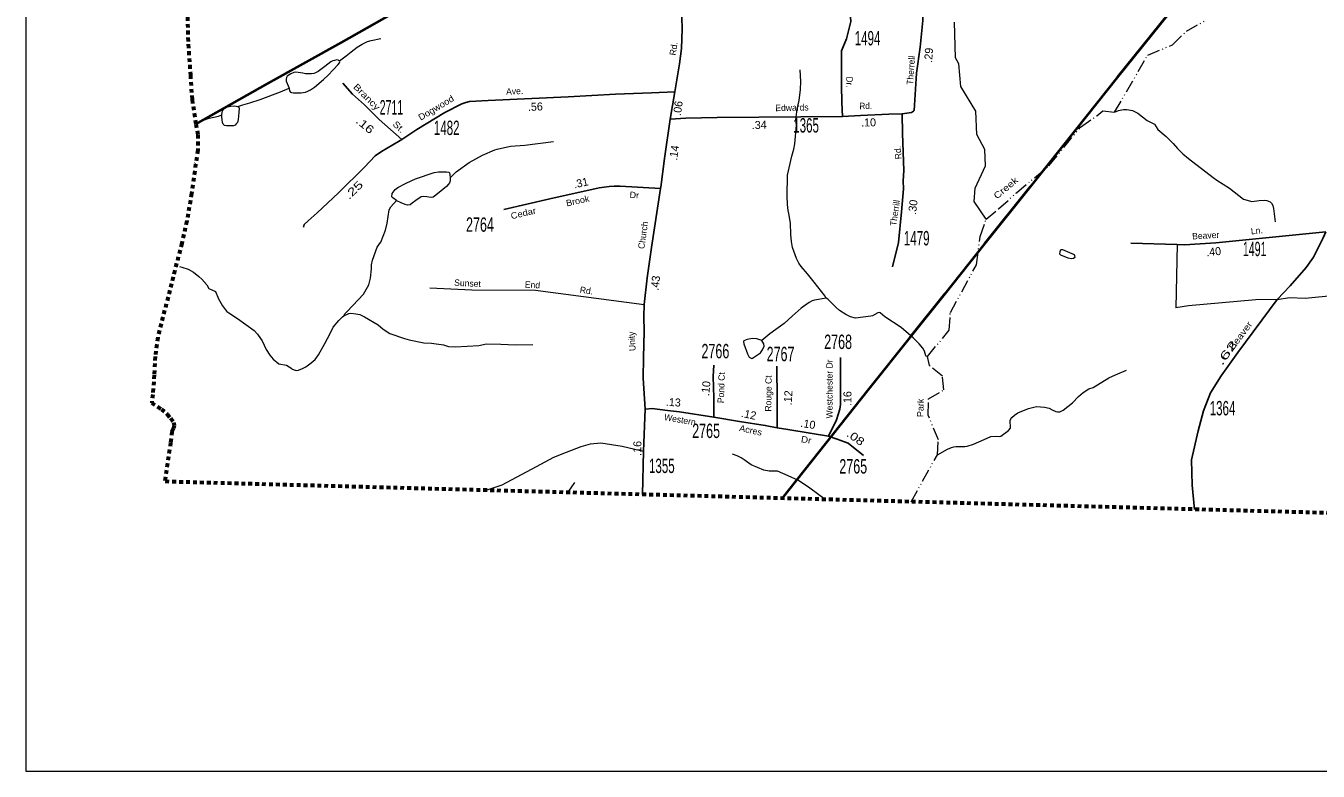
# Model space of a CAD drawing. Extents: x 449235 to 502391, y 194788 to 235774.
# Drawn here: x 451574 to 455611, y 195247 to 197576 of the extents above; entities that cross this region are included whole.
import ezdxf
from ezdxf.enums import TextEntityAlignment as Align

# ---------------------------------------------------------------- set-up
doc = ezdxf.new("R2010")
doc.units = 0
doc.header["$LTSCALE"] = 8
doc.linetypes.add('DASH_DOUBLE_DOT', pattern=[9.2, 5, -1.2, 0.3, -1.2, 0.3, -1.2])
doc.linetypes.add('SHORT_DASHED', pattern=[2.7, 1.5, -1.2])
for name, color, linetype, lineweight in [('10', 7, 'Continuous', 40), ('11', 7, 'Continuous', 13), ('17', 7, 'Continuous', 40), ('32', 7, 'Continuous', 25), ('35', 7, 'Continuous', 13), ('52', 7, 'SHORT_DASHED', 60), ('56', 7, 'Continuous', 40), ('59', 7, 'DASH_DOUBLE_DOT', 13), ('62', 7, 'Continuous', 13), ('63', 7, 'Continuous', 13), ('8', 7, 'Continuous', 25)]:
    doc.layers.add(name, color=color, linetype=linetype, lineweight=lineweight)
doc.layers.add('21', color=7, linetype='Continuous')

msp = doc.modelspace()

# ---------------------------------------------------------------- linework, layer by layer
at = {"layer": '32'}
msp.add_line((453586.431, 197283.982), (453601.418, 197369.871), dxfattribs=at)
for points in [[(453601.418, 197369.871), (453615.687, 197457.411), (453622.56, 197504.846), (453624.377, 197565.164), (453622.667, 197602.821), (453622.667, 197644.757), (453625.562, 197801.692), (453625.412, 197834.91), (453625.211, 197905.928)], [(454128.638, 197904.004), (454151.16, 197589.281), (454137.186, 197535.841), (454122.104, 197498.103), (454121.68, 197454.379), (454122.252, 197389.311), (454123.185, 197336.584), (454125.483, 197292.995)], [(454349.242, 197311.766), (454355.753, 197427.815), (454367.809, 197508.946), (454375.848, 197592.952), (454375.011, 197643.852), (454375.849, 197675.72), (454370.821, 197711.782), (454363.28, 197749.521)], [(452748.056, 197220.842), (452677.939, 197283.318), (452631.764, 197329.534), (452594.141, 197362.911), (452564.213, 197396.289)], [(453601.418, 197369.871), (453528.827, 197366.211), (453415.422, 197361.972), (453267.729, 197354.093), (453017.629, 197342.973), (452959.672, 197339.079), (452948.037, 197336.752), (452935.746, 197332.182), (452882.929, 197304.946), (452794.893, 197252.195), (452748.056, 197220.842)], [(454311.738, 197301.23), (454340.438, 197304.862), (454347.261, 197309.394), (454349.242, 197311.766)], [(453556.453, 197067.323), (453557.28, 197072.332), (453568.537, 197161.702), (453586.431, 197283.982)], [(453586.431, 197283.982), (453635.548, 197287.088), (453733.125, 197289.756), (454125.483, 197292.995)], [(454125.483, 197292.995), (454181.623, 197295.511), (454269.603, 197299.704), (454311.738, 197301.23)], [(454311.738, 197301.23), (454313.01, 197239.48), (454316.828, 197123.62), (454314.919, 197091.79), (454315.555, 197066.326), (454309.84, 196994.667), (454300.367, 196898.709), (454280.905, 196823.041)], [(452748.056, 197220.842), (452737.703, 197214.256), (452684.636, 197183.302), (452664.904, 197169.611), (452632.059, 197134.776), (452550.846, 197054.441), (452483.403, 196991.516), (452456.018, 196967.12), (452442.907, 196955.139), (452440.626, 196947.151)], [(453556.453, 197067.323), (453430.592, 197074.881), (453412.133, 197074.881), (453396.19, 197074.041), (453365.144, 197069.843), (453210.755, 197035.411), (453067.273, 197001.819)], [(453509.057, 196378.606), (453502.798, 196475.372), (453503.636, 196539.109), (453505.68, 196621.118), (453504.775, 196667.34), (453505.29, 196705.586), (453514.466, 196788.289), (453527.872, 196883.056), (453556.453, 197067.323)], [(455635.193, 196932.696), (455291.043, 196897.821), (455193.791, 196891.845), (455170.417, 196892.557), (455025.684, 196896.97)], [(455224.544, 196064.98), (455217.35, 196140.653), (455215.767, 196219.837), (455235.981, 196310.856), (455252.844, 196372.788), (455275.137, 196428.756), (455307.686, 196482.199), (455360.083, 196555.064), (455483.526, 196721.278), (455523.237, 196763.903), (455574.157, 196821.001), (455596.587, 196853.545), (455626.838, 196913.988), (455635.193, 196932.696)], [(453723.51, 196352.901), (453723.51, 196413.307), (453720.942, 196480.14), (453723.51, 196516.127)], [(453921.269, 196319.485), (453921.269, 196406.881), (453919.985, 196512.271)], [(454081.787, 196293.78), (454106.186, 196345.189), (454116.459, 196378.606), (454119.028, 196392.743), (454119.028, 196539.262)], [(453500.404, 196111.471), (453503.26, 196247.132), (453509.057, 196378.606)], [(453509.057, 196378.606), (453530.888, 196379.891), (453578.401, 196373.465), (453615.343, 196369.398), (453723.51, 196352.901)], [(453723.51, 196352.901), (453803.127, 196340.048), (453883.867, 196327.517), (453921.269, 196319.485)], [(453921.269, 196319.485), (453954.657, 196314.344), (454024.001, 196302.776), (454081.787, 196293.78)], [(454081.787, 196293.78), (454108.755, 196284.783), (454143.091, 196271.675), (454190.752, 196233.285)]]:
    msp.add_lwpolyline(points, dxfattribs=at)
at = {"layer": '35'}
msp.add_line((455170.417, 196892.557), (455166.7, 196694.27), dxfattribs=at)
for points in [[(452836.308, 196757.454), (452967.009, 196750.769), (453166.419, 196750.478), (453505.29, 196705.586)], [(455483.526, 196721.278), (455416.743, 196719.631), (455205.558, 196701.033), (455166.7, 196694.27)], [(455483.526, 196721.278), (455521.437, 196727.379), (455570.971, 196724.9), (455665.087, 196734.814), (455708.43, 196736.054), (455745.581, 196738.533), (455781.493, 196728.618), (455798.83, 196702.593), (455821.121, 196660.458), (455823.597, 196608.408)], [(453011.597, 196124.642), (453061.539, 196141.553), (453169.155, 196199.269), (453223.316, 196228.128), (453262.423, 196243.619), (453308.753, 196261.803), (453337.822, 196269.986), (453369.618, 196272.471), (453437.142, 196262.617), (453476.531, 196253.467), (453503.26, 196247.132)]]:
    msp.add_lwpolyline(points, dxfattribs=at)
at = {"layer": '52'}
for points in [[(452065.892, 198035.857), (452080.869, 197518.217), (452087.782, 197422.529), (452092.966, 197345.286), (452104.488, 197269.197), (452111.401, 197235.763), (452111.401, 197187.343), (452104.094, 197143.781), (452091.438, 197052.328), (452076.531, 196966.188), (452060.719, 196895.797), (451985.531, 196602.375)], [(451985.531, 196602.375), (451977.75, 196542.547), (451974.562, 196485.375), (451970.219, 196424.406), (451966.938, 196397.625), (451997.051, 196378.602), (452014.909, 196362.462), (452025.855, 196349.781), (452034.496, 196336.523), (452037.376, 196328.453), (452034.496, 196318.653), (452029.887, 196307.701), (452025.855, 196273.115), (452007.316, 196151.731)], [(469492.923, 195542.651), (469312.303, 195547.011), (467902.469, 195591.365), (467015.189, 195628.969), (466373.089, 195657.221), (465685.849, 195702.533), (463647.009, 195837.888), (460954.122, 195995.674), (460792.209, 195997.819), (460021.684, 196024.95), (459462.598, 196060.046), (459237.314, 196069.602), (458884.771, 196068.509), (458016.833, 196106.68), (457622.749, 196133.49), (457532.516, 196117.98), (457461.746, 196098.669), (457138.97, 196013.359), (452007.316, 196151.731)]]:
    msp.add_lwpolyline(points, dxfattribs=at)
at = {"layer": '56'}
for points in [[(452104.495, 197269.149), (452330.055, 197395.566), (452559.529, 197524.022), (452749.664, 197631.254), (452924.394, 197730.746), (453112.699, 197837.954), (453323.723, 197955.804), (453529.819, 198071.253), (453717.403, 198172.986), (453797.965, 198218.02), (453958.968, 198256.797), (454248.537, 198331.833), (454525.802, 198401.628), (454774.325, 198464.561), (454988.581, 198518.915), (455204.032, 198572.025), (455372.328, 198612.545), (455603.705, 198669.054), (455804.998, 198715.68), (456009.401, 198762.303), (456085.896, 198781.132)], [(456085.896, 198781.132), (455999.435, 198676.506), (455888.69, 198538.093), (455753.676, 198372.723), (455614.306, 198200.061), (455451.312, 197996.098), (455315.674, 197827.02), (455170.035, 197645.946), (454983.368, 197414.344), (454854.2, 197251.539), (454711.41, 197072.603), (454568.943, 196894.514), (454444.489, 196738.689), (454335.551, 196602.13), (454207.401, 196441.44), (453936.864, 196099.695)]]:
    msp.add_lwpolyline(points, dxfattribs=at)
at = {"layer": '59', "linetype": 'Continuous'}
msp.add_lwpolyline([(454573.719, 196971.578), (454536.531, 197027.36), (454539.875, 197068.312), (454571.562, 197138.703), (454569.75, 197189.781), (454545.062, 197236.312), (454541.406, 197309.406), (454494.469, 197386.406), (454488.062, 197457.562), (454478, 197475.766), (454474.969, 197587.891)], dxfattribs=at)
at = {"layer": '59'}
for points in [[(454573.719, 196971.578), (454612.406, 197003.828), (454668.576, 197054.446), (454770.168, 197138.562), (454868.338, 197259.424), (454919.557, 197294.393), (454938.868, 197309.935), (454975.281, 197306), (455078.574, 197484.502), (455155.988, 197516.714), (455199.48, 197559.374), (455256.019, 197590.715)], [(454339.628, 196088.835), (454421.419, 196235.802), (454424.656, 196282.235), (454392.969, 196358.906), (454393.875, 196409.922), (454442.141, 196438.359), (454437.547, 196481.437), (454396.644, 196514.626), (454390.406, 196542.688), (454458.5, 196624.719), (454462.156, 196680.688), (454543.219, 196829.11), (454555.125, 196917.938), (454573.719, 196971.578)]]:
    msp.add_lwpolyline(points, dxfattribs=at)
at = {"layer": '62'}
for points in [[(452553.406, 197466.735), (452574.281, 197482.235), (452590.344, 197494.688), (452609.281, 197509.469), (452624.062, 197518.328), (452641.281, 197526.531), (452652.938, 197530.578), (452682.312, 197536.719)], [(452553.406, 197466.735), (452549.406, 197469.094), (452544.875, 197469.688), (452537.781, 197468.078), (452532.719, 197466.172), (452526.344, 197463.031), (452507.625, 197448.812), (452486.656, 197433.375), (452478.75, 197429.516), (452472.906, 197426.86), (452466.562, 197425.485), (452454.219, 197425.5), (452446.906, 197426.406), (452438.875, 197428.094), (452416.75, 197431.094), (452410.688, 197430.203), (452401.25, 197425.625), (452390.531, 197418.531), (452387.938, 197414.812), (452387.062, 197409.797), (452387.188, 197402.985), (452395.906, 197381.156)], [(452395.906, 197381.156), (452397.656, 197373.266), (452400.094, 197369.188), (452403.344, 197367.86), (452409.656, 197366.969), (452417.688, 197366.547), (452425.781, 197366.625), (452433.344, 197366.719), (452440.406, 197367.312), (452447.5, 197368.422), (452455.125, 197371.797), (452463.031, 197375.906), (452475.562, 197384.719), (452503.281, 197407.812), (452518.688, 197421.86), (452549.875, 197455.469), (452553.75, 197460.172), (452554.594, 197463.438), (452553.406, 197466.735)], [(454073.719, 196725.297), (454070.781, 196730.844), (454036.5, 196774.641), (454015.969, 196800.719), (453995.688, 196824.25), (453988.531, 196834.125), (453981.5, 196848.875), (453968.688, 196883.235), (453965.375, 196902.188), (453963.344, 196923.547), (453962.75, 196958.891), (453957.219, 196989.453), (453954.938, 196999.25), (453952.844, 197018.172), (453952.094, 197043.766), (453953.281, 197108.938), (453966.531, 197168.391), (453973.031, 197190.203), (453975.781, 197207.203), (453981.094, 197265.594), (453979.125, 197281.797), (453983.375, 197315.828), (453989.188, 197342.203), (453994.094, 197377.438), (453994.531, 197401.797), (453992.75, 197438.391)], [(452236.062, 197324.156), (452251.344, 197329.547), (452273.812, 197335.86), (452305.25, 197345.812), (452369.656, 197369.578), (452395.906, 197381.156)], [(452236.062, 197324.156), (452238.594, 197321.422), (452239.656, 197317.188), (452239.156, 197306.11), (452238, 197293.266), (452236.656, 197283.36), (452234.812, 197274.344), (452231.156, 197269.453), (452227.125, 197265.594), (452222.125, 197263.906), (452213.188, 197263.844), (452200.938, 197263.86), (452193.812, 197264.766), (452189.688, 197268.547), (452187.906, 197274.328), (452186.781, 197282), (452186.219, 197291.562), (452186.375, 197297.469)], [(452186.375, 197297.469), (452186.594, 197304.812), (452187.75, 197310.531), (452191.812, 197316.172), (452196.094, 197319.531), (452204.188, 197323.047), (452214.312, 197325), (452225.906, 197325.516), (452236.062, 197324.156)], [(454975.281, 197306), (454986.969, 197311.266), (455003.469, 197314.61), (455013.844, 197314.422), (455030.844, 197311.656), (455047.75, 197302.812), (455076.594, 197280.344), (455099.562, 197268.938), (455110.219, 197251.688), (455136.031, 197229.875), (455158.188, 197208.75), (455171.312, 197192.656), (455188.688, 197175.891), (455206.094, 197161.547), (455283.031, 197102.219), (455295.062, 197093.469), (455333.625, 197068.375), (455378.125, 197034.641), (455403.969, 197026.641), (455426.812, 197030.688), (455443.875, 197031.578), (455451.188, 197030.219), (455460.844, 197025.781), (455465.656, 197021.422), (455469.188, 197014.656), (455471.438, 197004.86), (455476.781, 196963.344)], [(452109.406, 197272.61), (452125.469, 197280.344), (452146.344, 197287.875), (452175.719, 197294.031), (452186.375, 197297.469)], [(452899.031, 197101.328), (452917.938, 197119.547), (452958.25, 197148.5), (453000.562, 197171.922), (453039.25, 197188.25), (453046.625, 197190.547), (453087.781, 197199.735), (453132.156, 197202.953), (453222.562, 197214.047)], [(452731.625, 197030.219), (452719.844, 197038.141), (452717.25, 197042.078), (452718.438, 197051.969), (452727.156, 197064.375), (452735.781, 197070.719), (452759.5, 197083.531), (452779.812, 197092.781), (452791.531, 197097.844), (452849.562, 197117.672), (452862.656, 197119.562), (452876.25, 197120.25), (452888.344, 197119.75), (452895.344, 197118.391), (452897.719, 197117.125), (452898.344, 197111.797), (452899.031, 197101.328)], [(452899.031, 197101.328), (452898.906, 197091.938), (452898.594, 197088.312), (452897.312, 197085.188), (452894.094, 197081.391), (452887.406, 197074.031), (452865.219, 197054.656), (452850.688, 197043.344), (452846.531, 197040.766), (452840.469, 197039.938), (452833.188, 197040.094), (452826.219, 197041.453), (452816.312, 197042.86), (452808.781, 197041.812), (452805.094, 197039.469), (452792.312, 197030.312), (452781, 197021.36), (452774.125, 197016.906), (452766.375, 197015.86), (452758.906, 197017.703), (452746.656, 197022.812), (452733.219, 197029.141), (452731.625, 197030.219)], [(452567.312, 196670.141), (452569.844, 196675.578), (452576.062, 196682.766), (452595.312, 196701.906), (452628.875, 196737.828), (452645.25, 196766.766), (452650.5, 196787.375), (452653.469, 196816.562), (452653.688, 196828.735), (452656.375, 196843.312), (452671.75, 196884.453), (452681.562, 196899.391), (452683, 196900.078), (452697.094, 196937.578), (452702.344, 196959.422), (452709.188, 197000.719), (452714.25, 197010.375), (452731.625, 197030.219)], [(452053.25, 196824.188), (452061.125, 196822.203), (452080.531, 196815.75), (452097.406, 196806.297), (452114.25, 196792.578), (452123.844, 196784.485), (452139.375, 196766.516), (452145.25, 196755.031), (452165.812, 196745.312), (452175.156, 196723.203), (452188.156, 196701.031), (452197.094, 196688.672), (452201.875, 196683.703), (452207.875, 196679.328), (452234.969, 196661.156), (452286.719, 196623.625), (452297.5, 196612.469), (452307, 196598.875), (452311.75, 196591.485), (452324.656, 196564.438), (452335.938, 196547.156), (452346.656, 196534.781), (452363.75, 196519.391), (452388.375, 196515.719), (452404.25, 196504.781), (452405.219, 196503.219), (452418.562, 196498.703), (452425.906, 196500.391), (452438.156, 196505.031), (452448.031, 196510.938), (452465.312, 196522.797), (452477.062, 196533.547), (452487.688, 196547.969), (452507.844, 196582.922), (452524.062, 196614.906), (452533.75, 196634.219), (452551.188, 196655.219), (452563, 196667.172), (452567.312, 196670.141)], [(454073.719, 196725.297), (454037.656, 196718.672), (454030.281, 196716.375), (454020.469, 196711.688), (453995.75, 196693.875), (453967.969, 196669.11), (453942.469, 196646.125), (453898, 196613.469), (453873.25, 196593.219)], [(454390.406, 196542.688), (454386.75, 196543.36), (454385.562, 196545.203), (454380.969, 196559.312), (454376.25, 196568.531), (454364.312, 196582.156), (454345.75, 196600.781), (454308.156, 196633.578), (454257.344, 196667.016), (454242.938, 196679.485), (454240.531, 196680.125), (454235.625, 196679.61), (454218.406, 196670.188), (454213.5, 196669.062), (454165.844, 196662.656), (454150.062, 196666.61), (454135.25, 196673.86), (454115.688, 196686.735), (454105.5, 196695.469), (454079.156, 196721.547), (454073.719, 196725.297)], [(452567.312, 196670.141), (452582.656, 196676.562), (452589.375, 196677.641), (452604.594, 196676.141), (452616.75, 196673.485), (452631.25, 196667.11), (452674.031, 196641.562), (452690.281, 196628.235), (452710.75, 196614.453), (452756.781, 196598.953), (452771.344, 196595.031), (452817.5, 196585.641), (452840.625, 196583.985), (452878.344, 196579.016), (452894.094, 196573.844), (452916.031, 196573.422), (452989.219, 196577.531), (453012.469, 196581.969), (453057.562, 196581.125), (453103.844, 196579.641), (453157.5, 196580.469)], [(454421.419, 196235.802), (454453.438, 196252.735), (454465.719, 196258.594), (454473.094, 196260.891), (454479.812, 196261.985), (454507.219, 196261.469), (454514.562, 196262.547), (454534.188, 196268.875), (454567.344, 196283.485), (454588.25, 196292.844), (454605.312, 196293.735), (454615.062, 196292.344), (454619.969, 196294.078), (454643.438, 196311.297), (454649.656, 196319.094), (454650.406, 196325.781), (454648.75, 196336.172), (454648.875, 196342.875), (454650.781, 196347.719), (454654.531, 196352.516), (454662.594, 196359.672), (454672.469, 196366.188), (454706, 196380.141), (454731.344, 196386.406), (454755.688, 196384.735), (454770.25, 196380.797), (454779.906, 196375.75), (454792, 196370.641), (454796.844, 196369.344), (454804.156, 196369.812), (454808.469, 196371.562), (454814.031, 196375.11), (454843.688, 196397.703), (454862.031, 196417.36), (454876.562, 196430.078), (454894.469, 196441.828), (454907.938, 196445.844), (454957.25, 196475.985), (454977.531, 196485.953), (455012.531, 196500.531)], [(454071.249, 196096.079), (454023.375, 196131.656), (453987.25, 196155.485), (453955.219, 196170.094), (453921.969, 196184.735), (453896.344, 196184), (453879.344, 196187.969), (453839.438, 196204.562), (453817.75, 196219.594), (453808.125, 196225.86), (453796.031, 196232.188), (453781.531, 196237.938)], [(453267.335, 196117.756), (453277.406, 196132.266), (453289.281, 196149.11)]]:
    msp.add_lwpolyline(points, dxfattribs=at)
for points in [[(454807.406, 196877.297), (454812.125, 196877.141), (454848.406, 196861.219), (454850.188, 196858.75), (454850.656, 196852.047), (454846.344, 196848.469), (454839.625, 196847.985), (454829.906, 196850), (454807.531, 196858.953), (454803.906, 196862.062), (454804.688, 196871.188)], [(453873.25, 196593.219), (453857.5, 196597.781), (453844.125, 196599.25), (453827, 196595.906), (453817.156, 196591.828), (453815.281, 196589.422), (453817, 196582.688), (453828.625, 196550.797), (453833.312, 196540.969), (453835.719, 196539.094), (453841.75, 196536.547), (453844.219, 196537.11), (453868.906, 196554.312), (453875.156, 196563.328), (453880.25, 196575.422), (453879.156, 196582.75)]]:
    msp.add_lwpolyline(points, close=True, dxfattribs=at)
at = {"layer": '63'}
msp.add_lwpolyline([(451573.662, 195247.038), (470652.02, 195247.038), (470652.02, 206860.166), (451573.662, 206860.166)], close=True, dxfattribs=at)

# ---------------------------------------------------------------- texts
at = {"layer": '10'}
for s, rotation, p in [('Sunset', 357.086, (452953.115, 196761.788)), ('End', 357.086, (453156.02, 196756.683)), ('Rd.', 352.36, (453324.022, 196739.059))]:
    msp.add_text(s, height=20, rotation=rotation, dxfattribs=at).set_placement(p, align=Align.CENTER)
at = {"layer": '11'}
for s, rotation, p in [('Rd.', 81.756, (453607.125, 197502.922)), ('Therrell', 85.899, (454348.543, 197436.302)), ('Ave.', 2.546, (453101.234, 197361.705)), ('Edwards', 1.388, (453967.423, 197310.437)), ('Rd.', 93.668, (454308.339, 197180.477)), ('Therrill', 81.386, (454298.99, 196989.775)), ('Church', 81.845, (453511.814, 196920.438)), ('Beaver', 3.516, (455260.331, 196910.962)), ('Ln.', 5.786, (455420.444, 196926.011)), ('Unity', 93.73, (453476.99, 196590.802)), ('Westchester Dr', 90, (454094.072, 196441.37)), ('Pond Ct', 87.897, (453755.965, 196444.871)), ('Rouge Ct', 89.219, (453903.258, 196426.953)), ('Western', 350.065, (453615.683, 196335.691))]:
    msp.add_text(s, height=20, rotation=rotation, dxfattribs=at).set_placement(p, align=Align.CENTER)
for s, rotation, width, p in [('Brancy', 314.991, 1.25, (452631.626, 197346.832)), ('Dr.', 270.504, 0.95, (454137.158, 197400.041)), ('Dogwood', 30.93, 1.1, (452860.451, 197311.098)), ('Rd.', 1.174, 0.95, (454197.852, 197315.843)), ('St.', 317.195, 1.2, (452732.317, 197253.029)), ('Brook', 12.572, 1.05, (453299.777, 197019.405)), ('Dr', 356.563, 1.05, (453474.188, 197037.2)), ('Cedar', 13.177, 1.1, (453130.077, 196980.577)), ('Beaver', 53.4, 1.2, (455376.479, 196602.299)), ('Acres', 347.651, 1.05, (453836.327, 196302.576)), ('Dr', 350.53, 1.15, (454010.138, 196272.636))]:
    msp.add_text(s, height=20, rotation=rotation, dxfattribs=dict(at, width=width)).set_placement(p, align=Align.CENTER)
at = {"layer": '17'}
for s, rotation, p in [('.29', 85.899, (454406.486, 197483.213)), ('.56', 2.546, (453166.04, 197310.885)), ('.06', 82.163, (453623.083, 197316.624)), ('.34', 1.388, (453865.059, 197253.798)), ('.10', 1.174, (454206.716, 197261.654)), ('.14', 81.675, (453611.293, 197177.628)), ('.31', 12.572, (453310.432, 197073.009)), ('.30', 83.396, (454357.21, 197007.956)), ('.40', 5.786, (455285.782, 196858.076)), ('.43', 83.669, (453552.783, 196770.908)), ('.10', 84.349, (453710.624, 196441.602)), ('.12', 86.609, (453967.5, 196412.837)), ('.16', 90, (454153.083, 196411.08)), ('.13', 356.529, (453595.922, 196387.429)), ('.12', 347.651, (453829.723, 196349.581)), ('.10', 350.53, (454015.402, 196319.418)), ('.16', 88.794, (453496.481, 196255.38))]:
    msp.add_text(s, height=25, rotation=rotation, dxfattribs=at).set_placement(p, align=Align.CENTER)
for s, rotation, width, p in [('.16', 320.388, 1.3, (452625.486, 197255.712)), ('.25', 44.689, 1.4, (452606.678, 197054.088)), ('.62', 54.28, 1.85, (455335.81, 196547.002)), ('.08', 324.484, 1.25, (454159.067, 196278.702))]:
    msp.add_text(s, height=25, rotation=rotation, dxfattribs=dict(at, width=width)).set_placement(p, align=Align.CENTER)
at = {"layer": '21'}
for s, rotation, width, p in [('Creek', 39.815, 1.25, (454641.635, 197061.831)), ('Park', 88.982, 1.05, (454378.377, 196382.015))]:
    msp.add_text(s, height=20, rotation=rotation, dxfattribs=dict(at, width=width)).set_placement(p, align=Align.CENTER)
at = {"layer": '8'}
for s, width, p in [('1494', 0.6, (454203.365, 197514.886)), ('2711', 0.55, (452715.882, 197298.85)), ('1482', 0.6, (452888.512, 197234.725)), ('1365', 0.6, (454011.344, 197242.514)), ('2764', 0.65, (452992.378, 196932.454)), ('1479', 0.6, (454356.748, 196889.849)), ('1491', 0.55, (455412.747, 196856.249)), ('2766', 0.65, (453727.992, 196537.067)), ('2768', 0.65, (454111.348, 196566.161)), ('2767', 0.65, (453931.479, 196527.975)), ('1364', 0.6, (455312.374, 196358.758)), ('2765', 0.65, (453698.922, 196287.946)), ('1355', 0.6, (453560.587, 196178.536)), ('2765', 0.65, (454158.586, 196177.022))]:
    msp.add_text(s, height=45, dxfattribs=dict(at, width=width)).set_placement(p, align=Align.CENTER)

doc.saveas('drawing.dxf')
